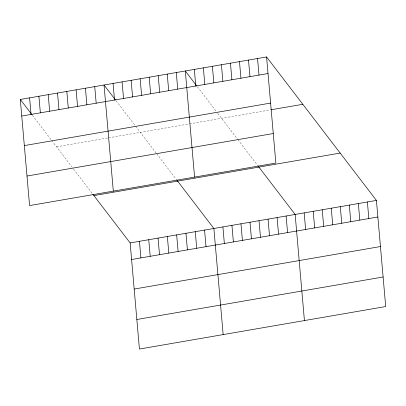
<?xml version="1.0" encoding="UTF-8"?>
<svg xmlns="http://www.w3.org/2000/svg" width="406" height="406" viewBox="0 0 406 406"><rect width="100%" height="100%" fill="white"/><g stroke="black" fill="none" stroke-linecap="round" stroke-linejoin="round"><path stroke-width="0.3" stroke-dasharray="2.03 1.52" d="M56.546 146.805L108.026 137.918M108.651 137.812L189.044 123.937M189.643 123.83L270.315 109.904M197.387 86.762L216.373 111.559M217.753 113.365L237.556 139.228M237.891 139.664L257.561 165.359M116.116 100.789L155.955 152.823M156.62 153.691L176.625 179.822M32.384 115.243L51.369 140.045M51.714 140.491L72.222 167.277M73.552 169.018L92.558 193.845"/><path stroke-width="0.61" d="M266.575 56.952L275.857 163.07L29.582 205.583L20.3 99.46L266.575 56.952L376.418 200.417L385.7 306.54L139.425 349.048L130.143 242.93L92.893 194.276M21.751 116.04L268.026 73.527M24.335 145.592L270.609 103.078M270.914 109.803L302.82 104.296M26.999 176.031L273.274 133.523M93.893 195.585L340.167 153.072M130.143 242.93L376.418 200.417M131.595 259.51L377.864 216.997M134.178 289.057L380.452 246.543M136.842 319.502L383.117 276.988M196.697 85.859L185.303 70.979L194.586 177.097M257.896 165.795L295.147 214.444L304.429 320.567M115.426 99.886L104.032 85.006L113.32 191.13M176.96 180.259L213.876 228.476L223.158 334.595M20.3 99.46L32.038 114.791M367.384 201.975L368.836 218.555M358.356 203.533L359.807 220.113M349.327 205.096L350.774 221.671M340.294 206.654L341.745 223.234M331.266 208.212L332.717 224.792M322.237 209.77L323.683 226.35M313.204 211.328L314.655 227.908M304.175 212.886L305.627 229.466M286.113 216.007L287.565 232.582M277.085 217.565L278.536 234.145M257.546 58.51L258.992 75.09M268.056 219.123L269.508 235.703M248.513 60.068L249.964 76.648M259.023 220.681L260.474 237.261M239.484 61.626L240.936 78.206M249.994 222.239L251.446 238.819M230.456 63.184L231.902 79.764M240.966 223.797L242.418 240.377M221.422 64.742L222.874 81.322M231.933 225.355L233.384 241.935M212.394 66.305L213.845 82.88M222.904 226.918L224.356 243.493M203.365 67.863L204.812 84.438M194.332 69.421L195.783 86.001M204.573 230.08L206.02 246.66M195.266 231.689L196.717 248.264M176.275 72.537L177.721 89.117M185.963 233.293L187.415 249.873M167.242 74.095L168.693 90.675M176.661 234.901L178.112 251.476M158.213 75.653L159.665 92.233M167.358 236.505L168.805 253.085M149.185 77.216L150.636 93.791M158.051 238.109L159.502 254.689M140.151 78.774L141.603 95.349M148.748 239.718L150.2 256.298M131.123 80.332L132.574 96.912M139.446 241.321L140.897 257.901M122.094 81.89L123.546 98.47M113.061 83.448L114.512 100.028M94.73 86.615L96.181 103.195M85.427 88.219L86.874 104.799M76.12 89.827L77.571 106.402M66.817 91.431L68.269 108.011M57.515 93.04L58.966 109.615M48.212 94.644L49.664 111.224M38.905 96.247L40.356 112.827M29.602 97.856L31.054 114.436"/></g></svg>
